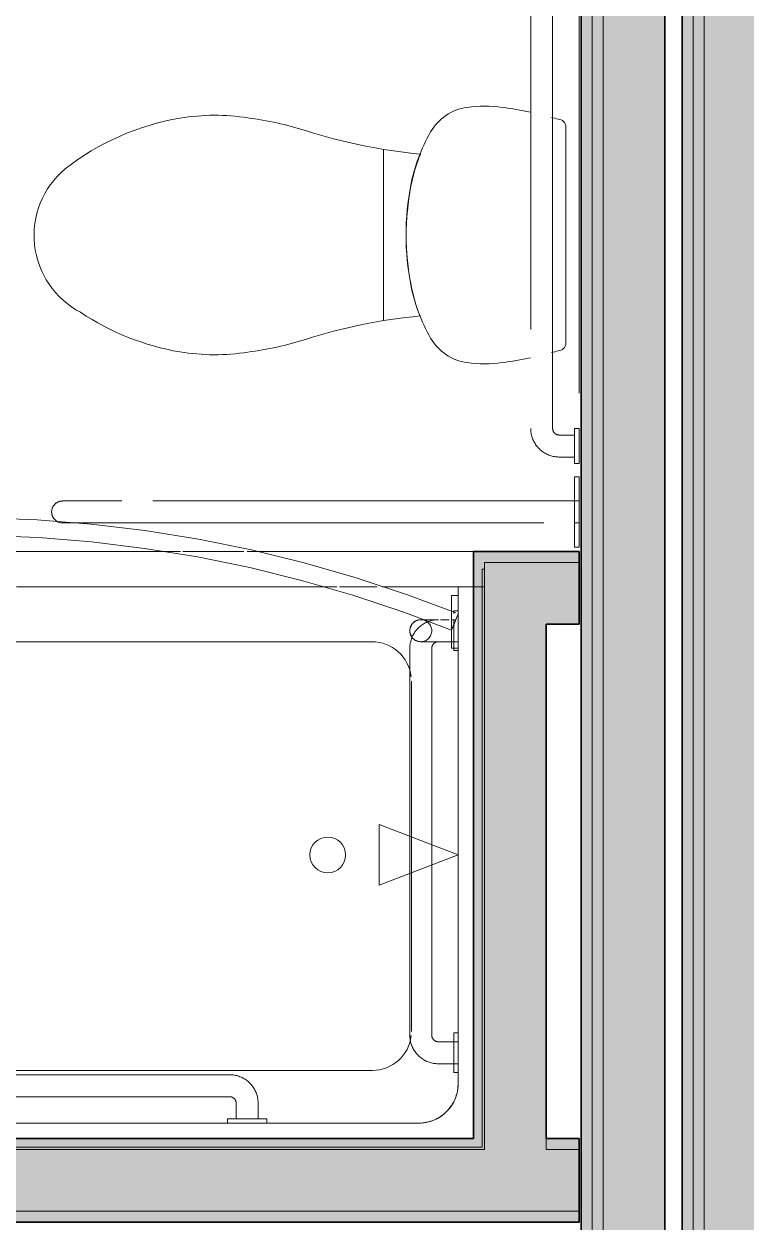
# Model space of a CAD drawing. Header units: inches. Extents: x 6 to 8416, y -388 to 6104.
# Drawn here: x 4936.1 to 4977.2, y 380.7 to 448.8 of the extents above; entities that cross this region are included whole.
import ezdxf

# ---------------------------------------------------------------- set-up
doc = ezdxf.new("R2010")
doc.units = ezdxf.units.IN
doc.header["$MEASUREMENT"] = 0
doc.linetypes.add('Dash 1_16_', pattern=[48, 24, -24])
doc.linetypes.add('Hidden 1_16_', pattern=[36, 24, -12])
for name, color, linetype, lineweight in [('A-GENM', 13, 'Continuous', 18), ('A-ROOM', 32, 'Continuous', 13), ('A-WALL', 113, 'Continuous', 25), ('A-WALL-PATT', 111, 'Continuous', 35), ('I-WALL', 2, 'Continuous', 25), ('P-SANR-FIXT', 6, 'Continuous', 18), ('Q-SPCQ', 91, 'Continuous', 18)]:
    doc.layers.add(name, color=color, linetype=linetype, lineweight=lineweight)

# ---------------------------------------------------------------- blocks, each defined once
blk = doc.blocks.new('GM BA Shower-Unit-Tub-Prefab-ICC ADA-AM - ICC Type B_ Option A Forward_ 60_W x 32_D-2224280-LEVEL 3 - PLAN Copy 1 Copy 1')
at = {"layer": 'A-GENM'}
blk.add_line((0, -32), (0.625, -32), dxfattribs=at)
blk = doc.blocks.new('PL BA Toilet-Unit-Two Piece-ICC ADA-AM - ICC Type B_ Side Approach_ Swing Up Bar-V431-LEVEL 3 - PLAN Copy 1 Copy 1')
at = {"layer": 'A-GENM', "linetype": 'Hidden 1_16_', "lineweight": 9}
for p, q in [((0, 47.172), (0, 23.578)), ((0, 23.578), (0, 22.678)), ((0, 22.536), (0, 19.066)), ((0, 18.875), (0, 18.276)), ((0, 18.276), (0, 6)), ((0, 6), (0, 0)), ((33, 0), (0, 0))]:
    blk.add_line(p, q, dxfattribs=at)
blk = doc.blocks.new('z Nested-Shower Surround-Tub-Prefab - Variable-V436-LEVEL 3 - PLAN Copy 1 Copy 1')
at = {"layer": 'A-GENM'}
for p, q in [((60, 0), (0, 0)), ((0, 0), (0, -32)), ((0, -0.625), (0, 0)), ((0, 0), (60, 0)), ((0, -29.875), (0, -0.625)), ((56.25, -1.5), (3.75, -1.5)), ((3.75, -1.5), (56.25, -1.5)), ((56.25, -1.5), (3.75, -1.5)), ((1.5, -3.75), (1.5, -5.058)), ((1.5, -29.25), (1.5, -3.75)), ((1.5, -3.75), (1.5, -5.058)), ((53.877, -4.5), (6.371, -4.5)), ((1.5, -5.942), (1.5, -29.058)), ((1.5, -5.942), (1.5, -29.058)), ((4.159, -15.729), (4.159, -6.712)), ((4.159, -17.771), (4.159, -15.729)), ((4.159, -26.623), (4.159, -17.771)), ((1.5, -30.75), (1.5, -29.25)), ((53.839, -28.873), (6.409, -28.873)), ((0, -32), (0, -29.875)), ((1.5, -30), (1.5, -30.75)), ((1.5, -30), (1.5, -30.75)), ((1.5, -30.75), (1.5, -32)), ((1.5, -32), (1.5, -30.75)), ((1.5, -30.75), (1.5, -32)), ((0, -32), (1.5, -32)), ((0.625, -32), (0.125, -32)), ((1.5, -32), (0.625, -32)), ((1.5, -32), (5.826, -32)), ((6.125, -32), (8.252, -32)), ((8.398, -32), (9.275, -32)), ((9.275, -32), (26.625, -32))]:
    blk.add_line(p, q, dxfattribs=at)
at = {"layer": 'A-GENM', "lineweight": 9}
for p, q in [((60, 0), (0, 0)), ((0, 0), (0, -33)), ((0, -0.625), (0, 0)), ((0, 0), (60, 0)), ((0, -29.875), (0, -0.625)), ((0.125, -33), (0.125, -0.125)), ((0.125, -0.125), (59.875, -0.125)), ((0.125, -0.313), (0.125, -0.625)), ((0.125, -0.625), (0.125, -29.875)), ((59.688, -0.125), (0.312, -0.125)), ((0, -32), (0, -29.875)), ((0.125, -29.875), (0.125, -32)), ((0, -33), (0, -32)), ((0.125, -32), (0.125, -33)), ((0, -33), (0.125, -33)), ((0.125, -33), (0, -33))]:
    blk.add_line(p, q, dxfattribs=at)
at = {"layer": 'A-GENM'}
blk.add_circle((8.92, -16.75), 1.016, dxfattribs=at)
for centre, radius, start, end in [((3.75, -3.75), 2.25, 90, 180), ((3.75, -3.75), 2.25, 120, 135), ((3.75, -3.75), 2.25, 120, 135), ((3.75, -3.75), 2.25, 114.97132, 120), ((3.75, -3.75), 2.25, 114.97132, 120), ((3.75, -3.75), 2.25, 110.02868, 114.97132), ((3.75, -3.75), 2.25, 110.02868, 114.97132), ((3.75, -3.75), 2.25, 105, 110.02868), ((3.75, -3.75), 2.25, 105, 110.02868), ((3.75, -3.75), 2.25, 90, 105), ((3.75, -3.75), 2.25, 90, 105), ((3.75, -3.75), 2.25, 150, 155.02868), ((3.75, -3.75), 2.25, 150, 155.02868), ((3.75, -3.75), 2.25, 135, 150), ((3.75, -3.75), 2.25, 135, 150), ((3.75, -3.75), 2.25, 165, 180), ((3.75, -3.75), 2.25, 165, 180), ((3.75, -3.75), 2.25, 159.97132, 165), ((3.75, -3.75), 2.25, 159.97132, 165), ((3.75, -3.75), 2.25, 155.02868, 159.97132), ((3.75, -3.75), 2.25, 155.02868, 159.97132), ((6.371, -6.712), 2.212, 90, 173.90233), ((6.409, -26.623), 2.25, 186.2418, 270)]:
    blk.add_arc(centre, radius, start, end, dxfattribs=at)
blk = doc.blocks.new('z Nested-Shower Grab Bars - Variable-V437-LEVEL 3 - PLAN Copy 1 Copy 1')
at = {"layer": 'A-GENM', "linetype": 'Dash 1_16_', "lineweight": 9}
for p, q in [((10.875, 0), (10.875, -0.25)), ((10.913, 0), (10.875, 0)), ((10.913, 0), (10.875, 0)), ((10.875, 0), (10.875, -0.25)), ((10.913, 0), (10.875, 0)), ((10.913, 0), (10.875, 0)), ((10.875, -0.25), (11.687, -0.25)), ((10.875, -0.25), (11.687, -0.25)), ((10.875, -0.25), (11.687, -0.25)), ((10.875, -0.25), (13.125, -0.25)), ((11.026, 0), (10.913, 0)), ((11.026, 0), (10.913, 0)), ((11.026, 0), (10.913, 0)), ((11.026, 0), (10.913, 0)), ((11.205, 0), (11.026, 0)), ((11.205, 0), (11.026, 0)), ((11.205, 0), (11.026, 0)), ((11.205, 0), (11.026, 0)), ((11.438, 0), (11.205, 0)), ((11.438, 0), (11.205, 0)), ((11.438, 0), (11.205, 0)), ((11.438, 0), (11.205, 0)), ((11.375, -0.25), (11.375, -1.125)), ((11.688, -0.25), (11.375, -0.25)), ((11.688, -0.25), (11.375, -0.25)), ((11.375, -0.25), (11.375, -1.125)), ((12.625, -0.25), (11.375, -0.25)), ((11.688, -0.25), (11.375, -0.25)), ((11.709, 0), (11.438, 0)), ((11.709, 0), (11.438, 0)), ((11.709, 0), (11.438, 0)), ((11.709, 0), (11.438, 0)), ((11.838, -0.25), (11.688, -0.25)), ((12.313, -0.25), (11.688, -0.25)), ((11.838, -0.25), (11.688, -0.25)), ((12, 0), (11.709, 0)), ((12, 0), (11.709, 0)), ((12, 0), (11.709, 0)), ((12, 0), (11.709, 0)), ((12, -0.25), (11.838, -0.25)), ((12, -0.25), (11.838, -0.25)), ((12.291, 0), (12, 0)), ((12.291, 0), (12, 0)), ((12.291, 0), (12, 0)), ((12.291, 0), (12, 0)), ((12.162, -0.25), (12, -0.25)), ((12.162, -0.25), (12, -0.25)), ((12.313, -0.25), (12.162, -0.25)), ((12.313, -0.25), (12.162, -0.25)), ((12.563, 0), (12.291, 0)), ((12.563, 0), (12.291, 0)), ((12.563, 0), (12.291, 0)), ((12.563, 0), (12.291, 0)), ((12.313, -0.25), (13.125, -0.25)), ((12.313, -0.25), (13.125, -0.25)), ((12.625, -0.25), (12.313, -0.25)), ((12.625, -0.25), (12.313, -0.25)), ((12.313, -0.25), (13.125, -0.25)), ((12.625, -0.25), (12.313, -0.25)), ((12.795, 0), (12.563, 0)), ((12.795, 0), (12.563, 0)), ((12.795, 0), (12.563, 0)), ((12.795, 0), (12.563, 0)), ((12.625, -1.125), (12.625, -0.25)), ((12.625, -1.125), (12.625, -0.25)), ((12.974, 0), (12.795, 0)), ((12.974, 0), (12.795, 0)), ((12.974, 0), (12.795, 0)), ((12.974, 0), (12.795, 0)), ((13.087, 0), (12.974, 0)), ((13.087, 0), (12.974, 0)), ((13.087, 0), (12.974, 0)), ((13.087, 0), (12.974, 0)), ((13.125, 0), (13.087, 0)), ((13.125, 0), (13.087, 0)), ((13.125, 0), (13.087, 0)), ((13.125, 0), (13.087, 0)), ((13.125, -0.25), (13.125, 0)), ((13.125, -0.25), (13.125, 0)), ((35, -1.5), (13, -1.5)), ((35, -1.5), (13, -1.5)), ((0.25, -2.875), (0, -2.875)), ((0, -2.875), (0, -2.913)), ((0, -2.875), (0, -2.913)), ((0, -2.913), (0, -3.026)), ((0, -2.913), (0, -3.026)), ((0, -3.026), (0, -3.205)), ((0, -3.026), (0, -3.205)), ((0, -3.205), (0, -3.438)), ((0, -3.205), (0, -3.438)), ((1.125, -3.375), (0, -3.375)), ((0, -3.375), (0, -3.396)), ((0, -3.375), (0, -3.396)), ((0, -3.396), (0, -3.459)), ((0, -3.396), (0, -3.459)), ((0.25, -3.438), (0.25, -2.875)), ((0.25, -5.125), (0.25, -2.875)), ((13, -2.75), (35, -2.75)), ((13, -2.75), (35, -2.75)), ((0, -3.438), (0, -3.709)), ((0, -3.459), (0, -3.558)), ((0, -3.459), (0, -3.558)), ((0, -3.558), (0, -3.688)), ((0, -3.558), (0, -3.838)), ((0, -3.688), (0, -3.838)), ((0, -3.709), (0, -4)), ((0, -3.709), (0, -4)), ((0, -3.838), (0, -4)), ((0, -3.838), (0, -3.846)), ((0, -3.846), (0, -4.442)), ((0, -4), (0, -4.291)), ((0, -4), (0, -4.162)), ((0.25, -4), (0.25, -3.709)), ((0, -4.162), (0, -4.313)), ((0, -4.291), (0, -4.563)), ((0, -4.313), (0, -4.442)), ((0, -4.442), (0, -4.541)), ((0, -4.442), (0, -4.541)), ((0, -4.541), (0, -4.604)), ((0, -4.541), (0, -4.604)), ((0, -4.563), (0, -4.795)), ((0, -4.563), (0, -4.795)), ((0, -4.604), (0, -4.625)), ((0, -4.604), (0, -4.625)), ((0, -4.625), (1.125, -4.625)), ((0.25, -5.125), (0.25, -4.563)), ((0, -4.795), (0, -4.974)), ((0, -4.795), (0, -4.974)), ((0, -4.974), (0, -5.087)), ((0, -4.974), (0, -5.087)), ((0, -5.087), (0, -5.125)), ((0, -5.087), (0, -5.125)), ((0, -5.125), (0.25, -5.125)), ((1.5, -5), (1.5, -14.674)), ((2.75, -14.194), (2.75, -5)), ((2.75, -16.306), (2.75, -14.194)), ((1.5, -14.674), (1.5, -15.826)), ((1.5, -15.826), (1.5, -27)), ((2.75, -27), (2.75, -16.306)), ((0.25, -26.875), (0, -26.875)), ((0, -26.875), (0, -26.913)), ((0, -26.875), (0, -26.913)), ((0.25, -26.875), (0, -26.875)), ((0, -26.875), (0, -26.913)), ((0, -26.875), (0, -26.913)), ((0, -26.913), (0, -27.026)), ((0, -26.913), (0, -27.026)), ((0, -26.913), (0, -27.026)), ((0, -26.913), (0, -27.026)), ((0, -27.026), (0, -27.205)), ((0, -27.026), (0, -27.205)), ((0, -27.026), (0, -27.205)), ((0, -27.026), (0, -27.205)), ((0, -27.205), (0, -27.438)), ((0, -27.205), (0, -27.438)), ((0, -27.205), (0, -27.438)), ((0, -27.205), (0, -27.438)), ((0.25, -27.438), (0.25, -26.875)), ((0.25, -27.687), (0.25, -26.875)), ((0.25, -27.687), (0.25, -26.875)), ((0.25, -27.709), (0.25, -26.875)), ((1.125, -27.375), (0, -27.375)), ((0, -27.375), (0, -27.396)), ((0, -27.375), (0, -27.396)), ((0, -27.396), (0, -27.459)), ((0, -27.396), (0, -27.459)), ((0, -27.438), (0, -27.709)), ((0, -27.438), (0, -27.709)), ((0, -27.438), (0, -27.709)), ((0, -27.459), (0, -27.558)), ((0, -27.459), (0, -27.558)), ((0, -27.558), (0, -27.688)), ((0, -27.558), (0, -27.688)), ((0, -27.688), (0, -27.838)), ((0, -27.688), (0, -27.838)), ((0, -27.749), (0, -28)), ((0, -27.749), (0, -28)), ((0, -27.749), (0, -28)), ((0, -27.838), (0, -28)), ((0, -27.838), (0, -28.541)), ((1.125, -27.375), (0.25, -27.375)), ((0.25, -27.375), (0.25, -27.688)), ((0.25, -27.375), (0.25, -27.688)), ((0.25, -27.688), (0.25, -27.838)), ((0.25, -27.688), (0.25, -27.838)), ((0.25, -27.991), (0.25, -27.749)), ((0.25, -27.838), (0.25, -28)), ((0.25, -27.838), (0.25, -28)), ((1.966, -27.375), (1.987, -27.375)), ((1.987, -27.375), (2.007, -27.375)), ((2.007, -27.375), (2.025, -27.375)), ((2.025, -27.375), (2.042, -27.375)), ((2.042, -27.375), (2.057, -27.375)), ((2.057, -27.375), (2.071, -27.375)), ((2.071, -27.375), (2.083, -27.375)), ((2.083, -27.375), (2.094, -27.375)), ((2.094, -27.375), (2.103, -27.375)), ((2.103, -27.375), (2.11, -27.375)), ((2.11, -27.375), (2.116, -27.375)), ((2.116, -27.375), (2.121, -27.375)), ((2.121, -27.375), (2.124, -27.375)), ((2.124, -27.375), (2.125, -27.375)), ((2.125, -27.375), (2.15, -27.375)), ((2.15, -27.375), (2.175, -27.377)), ((2.175, -27.377), (2.2, -27.379)), ((2.2, -27.379), (2.225, -27.383)), ((2.225, -27.383), (2.249, -27.387)), ((2.249, -27.387), (2.274, -27.393)), ((2.274, -27.393), (2.298, -27.399)), ((2.298, -27.399), (2.322, -27.407)), ((2.322, -27.407), (2.345, -27.415)), ((2.345, -27.415), (2.368, -27.424)), ((2.368, -27.424), (2.391, -27.435)), ((2.391, -27.435), (2.414, -27.446)), ((2.414, -27.446), (2.436, -27.458)), ((2.436, -27.458), (2.457, -27.47)), ((2.456, -27.932), (2.492, -27.878)), ((2.457, -27.47), (2.478, -27.484)), ((2.478, -27.484), (2.498, -27.499)), ((2.492, -27.878), (2.526, -27.823)), ((2.498, -27.499), (2.518, -27.514)), ((2.518, -27.514), (2.537, -27.53)), ((2.526, -27.823), (2.558, -27.766)), ((2.537, -27.53), (2.556, -27.547)), ((2.556, -27.547), (2.573, -27.565)), ((2.558, -27.766), (2.588, -27.708)), ((2.573, -27.565), (2.59, -27.583)), ((2.588, -27.708), (2.615, -27.649)), ((2.59, -27.583), (2.607, -27.602)), ((2.607, -27.602), (2.622, -27.621)), ((2.615, -27.649), (2.64, -27.589)), ((2.622, -27.621), (2.637, -27.642)), ((2.637, -27.642), (2.651, -27.662)), ((2.651, -27.662), (2.664, -27.684)), ((2.664, -27.684), (2.676, -27.705)), ((2.676, -27.705), (2.688, -27.728)), ((2.688, -27.728), (2.698, -27.75)), ((2.698, -27.75), (2.708, -27.774)), ((2.708, -27.774), (2.716, -27.797)), ((2.716, -27.797), (2.724, -27.821)), ((2.724, -27.821), (2.73, -27.845)), ((2.73, -27.845), (2.736, -27.869)), ((2.736, -27.869), (2.741, -27.894)), ((2.741, -27.894), (2.745, -27.918)), ((2.745, -27.918), (2.747, -27.943)), ((0, -28), (0, -28.162)), ((0, -28.113), (0, -28.503)), ((0, -28.113), (0, -28.503)), ((0, -28.113), (0, -28.503)), ((0, -28.162), (0, -28.313)), ((0, -28.313), (0, -28.442)), ((0, -28.442), (0, -28.541)), ((0, -28.541), (0, -28.604)), ((0, -28.541), (0, -28.604)), ((0, -28.563), (0, -28.795)), ((0, -28.563), (0, -28.795)), ((0, -28.563), (0, -28.795)), ((0, -28.563), (0, -28.795)), ((0, -28.604), (0, -28.625)), ((0, -28.604), (0, -28.625)), ((0.25, -28), (0.25, -28.162)), ((0.25, -28), (0.25, -28.313)), ((0.25, -28.291), (0.25, -28.113)), ((0.25, -28.162), (0.25, -28.313)), ((0.25, -28.313), (0.25, -28.442)), ((0.25, -28.313), (0.25, -28.442)), ((0.25, -28.442), (0.25, -28.625)), ((0.25, -28.442), (0.25, -28.625)), ((1.32, -28.613), (1.384, -28.604)), ((1.511, -28.578), (1.574, -28.562)), ((1.574, -28.562), (1.636, -28.543)), ((1.636, -28.543), (1.697, -28.521)), ((1.697, -28.521), (1.758, -28.497)), ((1.758, -28.497), (1.817, -28.47)), ((1.817, -28.47), (1.875, -28.441)), ((1.875, -28.441), (1.932, -28.41)), ((1.932, -28.41), (1.988, -28.377)), ((1.988, -28.377), (2.043, -28.341)), ((2.043, -28.341), (2.095, -28.303)), ((2.095, -28.303), (2.147, -28.264)), ((2.147, -28.264), (2.197, -28.222)), ((2.197, -28.222), (2.244, -28.178)), ((2.262, -28.61), (2.238, -28.615)), ((2.244, -28.178), (2.291, -28.132)), ((2.287, -28.604), (2.262, -28.61)), ((2.311, -28.597), (2.287, -28.604)), ((2.334, -28.589), (2.311, -28.597)), ((2.358, -28.58), (2.334, -28.589)), ((2.381, -28.57), (2.358, -28.58)), ((2.403, -28.56), (2.381, -28.57)), ((2.426, -28.548), (2.403, -28.56)), ((2.418, -27.984), (2.456, -27.932)), ((2.447, -28.536), (2.426, -28.548)), ((2.468, -28.522), (2.447, -28.536)), ((2.489, -28.508), (2.468, -28.522)), ((2.509, -28.493), (2.489, -28.508)), ((2.528, -28.477), (2.509, -28.493)), ((2.547, -28.461), (2.528, -28.477)), ((2.565, -28.444), (2.547, -28.461)), ((2.583, -28.426), (2.565, -28.444)), ((2.599, -28.407), (2.583, -28.426)), ((2.615, -28.388), (2.599, -28.407)), ((2.63, -28.368), (2.615, -28.388)), ((2.645, -28.347), (2.63, -28.368)), ((2.658, -28.326), (2.645, -28.347)), ((2.671, -28.305), (2.658, -28.326)), ((2.682, -28.283), (2.671, -28.305)), ((2.693, -28.26), (2.682, -28.283)), ((2.703, -28.237), (2.693, -28.26)), ((2.712, -28.214), (2.703, -28.237)), ((2.72, -28.19), (2.712, -28.214)), ((2.727, -28.166), (2.72, -28.19)), ((2.734, -28.142), (2.727, -28.166)), ((2.739, -28.118), (2.734, -28.142)), ((2.743, -28.093), (2.739, -28.118)), ((2.746, -28.068), (2.743, -28.093)), ((2.749, -28.043), (2.746, -28.068)), ((2.747, -27.943), (2.749, -27.968)), ((2.749, -27.968), (2.75, -27.993)), ((2.75, -28.018), (2.749, -28.043)), ((2.75, -27.993), (2.75, -28.018)), ((0, -28.974), (0, -29.125)), ((0, -28.974), (0, -29.125)), ((0, -28.974), (0, -29.125)), ((0, -28.974), (0, -29.125)), ((0, -29.125), (0.245, -29.125)), ((0, -29.125), (0.245, -29.125)), ((0.154, -28.625), (0.375, -28.625)), ((0.25, -29.087), (0.25, -28.974)), ((0.25, -29.087), (0.25, -28.974)), ((0.25, -29.087), (0.25, -28.974)), ((0.25, -29.087), (0.25, -28.974)), ((0.25, -29.125), (0.25, -29.087)), ((0.25, -29.125), (0.25, -29.087)), ((0.25, -29.125), (0.25, -29.087)), ((0.25, -29.125), (0.25, -29.087)), ((0.515, -28.625), (1.004, -28.625)), ((0.515, -28.625), (1.004, -28.625)), ((1.125, -28.625), (1.19, -28.624)), ((1.136, -28.625), (1.125, -28.625)), ((1.176, -28.625), (1.136, -28.625)), ((1.216, -28.625), (1.176, -28.625)), ((1.19, -28.624), (1.255, -28.62)), ((1.255, -28.625), (1.216, -28.625)), ((1.255, -28.62), (1.32, -28.613)), ((1.295, -28.625), (1.255, -28.625)), ((1.334, -28.625), (1.295, -28.625)), ((1.373, -28.625), (1.334, -28.625)), ((1.412, -28.625), (1.373, -28.625)), ((1.45, -28.625), (1.412, -28.625)), ((1.487, -28.625), (1.45, -28.625)), ((1.524, -28.625), (1.487, -28.625)), ((1.561, -28.625), (1.524, -28.625)), ((1.665, -28.625), (1.631, -28.625)), ((1.699, -28.625), (1.665, -28.625)), ((1.731, -28.625), (1.699, -28.625)), ((1.762, -28.625), (1.731, -28.625)), ((1.792, -28.625), (1.762, -28.625)), ((1.822, -28.625), (1.792, -28.625)), ((1.85, -28.625), (1.822, -28.625)), ((1.877, -28.625), (1.85, -28.625)), ((1.903, -28.625), (1.877, -28.625)), ((1.927, -28.625), (1.903, -28.625)), ((1.95, -28.625), (1.927, -28.625)), ((2.074, -28.625), (2.061, -28.625)), ((2.086, -28.625), (2.074, -28.625)), ((2.096, -28.625), (2.086, -28.625)), ((2.125, -28.625), (2.124, -28.625)), ((2.188, -28.622), (2.163, -28.624)), ((2.213, -28.619), (2.188, -28.622)), ((2.238, -28.615), (2.213, -28.619))]:
    blk.add_line(p, q, dxfattribs=at)
at = {"layer": 'A-GENM', "linetype": 'Dash 1_16_', "lineweight": 9, "flags": 128}
for points in [[(11.375, -1.125), (11.376, -1.19), (11.38, -1.255), (11.387, -1.32), (11.396, -1.384), (11.407, -1.448), (11.422, -1.511), (11.438, -1.574), (11.457, -1.636), (11.479, -1.697), (11.503, -1.758), (11.53, -1.817), (11.559, -1.875), (11.59, -1.932), (11.623, -1.988), (11.659, -2.043), (11.697, -2.095), (11.736, -2.147), (11.778, -2.197), (11.822, -2.244), (11.868, -2.291), (11.915, -2.335), (11.965, -2.377), (12.016, -2.418), (12.068, -2.456), (12.122, -2.492), (12.177, -2.526), (12.234, -2.558), (12.292, -2.588), (12.351, -2.615), (12.411, -2.64), (12.472, -2.662), (12.534, -2.682), (12.597, -2.699), (12.66, -2.714), (12.724, -2.726), (12.788, -2.736), (12.853, -2.743), (12.917, -2.748), (12.982, -2.75), (13, -2.75)], [(11.375, -1.125), (11.376, -1.19), (11.38, -1.255), (11.387, -1.32), (11.396, -1.384), (11.407, -1.448), (11.422, -1.511), (11.438, -1.574), (11.457, -1.636), (11.479, -1.697), (11.503, -1.758), (11.53, -1.817), (11.559, -1.875), (11.59, -1.932), (11.623, -1.988), (11.659, -2.043), (11.697, -2.095), (11.736, -2.147), (11.778, -2.197), (11.822, -2.244), (11.868, -2.291), (11.915, -2.335), (11.965, -2.377), (12.016, -2.418), (12.068, -2.456), (12.122, -2.492), (12.177, -2.526), (12.234, -2.558), (12.292, -2.588), (12.351, -2.615), (12.411, -2.64), (12.472, -2.662), (12.534, -2.682), (12.597, -2.699), (12.66, -2.714), (12.724, -2.726), (12.788, -2.736), (12.853, -2.743), (12.917, -2.748), (12.982, -2.75), (13, -2.75)], [(13, -1.5), (12.985, -1.5), (12.97, -1.499), (12.955, -1.497), (12.94, -1.495), (12.925, -1.493), (12.911, -1.489), (12.896, -1.485), (12.882, -1.481), (12.868, -1.476), (12.854, -1.47), (12.84, -1.464), (12.827, -1.458), (12.814, -1.45), (12.801, -1.443), (12.788, -1.435), (12.776, -1.426), (12.764, -1.417), (12.753, -1.407), (12.742, -1.397), (12.731, -1.386), (12.721, -1.375), (12.711, -1.364), (12.702, -1.352), (12.693, -1.34), (12.684, -1.328), (12.677, -1.315), (12.669, -1.302), (12.662, -1.288), (12.656, -1.275), (12.65, -1.261), (12.645, -1.247), (12.641, -1.233), (12.637, -1.218), (12.633, -1.203), (12.63, -1.189), (12.628, -1.174), (12.627, -1.159), (12.625, -1.144), (12.625, -1.129), (12.625, -1.125)], [(13, -1.5), (12.985, -1.5), (12.97, -1.499), (12.955, -1.497), (12.94, -1.495), (12.925, -1.493), (12.911, -1.489), (12.896, -1.485), (12.882, -1.481), (12.868, -1.476), (12.854, -1.47), (12.84, -1.464), (12.827, -1.458), (12.814, -1.45), (12.801, -1.443), (12.788, -1.435), (12.776, -1.426), (12.764, -1.417), (12.753, -1.407), (12.742, -1.397), (12.731, -1.386), (12.721, -1.375), (12.711, -1.364), (12.702, -1.352), (12.693, -1.34), (12.684, -1.328), (12.677, -1.315), (12.669, -1.302), (12.662, -1.288), (12.656, -1.275), (12.65, -1.261), (12.645, -1.247), (12.641, -1.233), (12.637, -1.218), (12.633, -1.203), (12.63, -1.189), (12.628, -1.174), (12.627, -1.159), (12.625, -1.144), (12.625, -1.129), (12.625, -1.125)], [(2.75, -5), (2.749, -4.935), (2.745, -4.87), (2.738, -4.805), (2.729, -4.741), (2.718, -4.677), (2.703, -4.614), (2.687, -4.551), (2.668, -4.489), (2.646, -4.428), (2.622, -4.367), (2.595, -4.308), (2.566, -4.25), (2.535, -4.193), (2.502, -4.137), (2.466, -4.082), (2.428, -4.03), (2.389, -3.978), (2.347, -3.928), (2.303, -3.881), (2.257, -3.834), (2.21, -3.79), (2.16, -3.748), (2.109, -3.707), (2.057, -3.669), (2.003, -3.633), (1.948, -3.599), (1.891, -3.567), (1.833, -3.537), (1.774, -3.51), (1.714, -3.485), (1.653, -3.463), (1.591, -3.443), (1.528, -3.426), (1.465, -3.411), (1.401, -3.399), (1.337, -3.389), (1.272, -3.382), (1.208, -3.377), (1.143, -3.375), (1.125, -3.375)], [(1.125, -4.625), (1.14, -4.625), (1.155, -4.626), (1.17, -4.628), (1.185, -4.63), (1.2, -4.632), (1.214, -4.636), (1.229, -4.64), (1.243, -4.644), (1.257, -4.649), (1.271, -4.655), (1.285, -4.661), (1.298, -4.667), (1.311, -4.675), (1.324, -4.682), (1.337, -4.69), (1.349, -4.699), (1.361, -4.708), (1.372, -4.718), (1.383, -4.728), (1.394, -4.739), (1.404, -4.75), (1.414, -4.761), (1.423, -4.773), (1.432, -4.785), (1.441, -4.797), (1.448, -4.81), (1.456, -4.823), (1.463, -4.837), (1.469, -4.85), (1.475, -4.864), (1.48, -4.878), (1.484, -4.892), (1.488, -4.907), (1.492, -4.922), (1.495, -4.936), (1.497, -4.951), (1.498, -4.966), (1.5, -4.981), (1.5, -4.996), (1.5, -5)], [(1.5, -27), (1.5, -27.015), (1.499, -27.03), (1.497, -27.045), (1.495, -27.06), (1.493, -27.075), (1.489, -27.089), (1.485, -27.104), (1.481, -27.118), (1.476, -27.132), (1.47, -27.146), (1.464, -27.16), (1.458, -27.173), (1.45, -27.186), (1.443, -27.199), (1.435, -27.212), (1.426, -27.224), (1.417, -27.236), (1.407, -27.247), (1.397, -27.258), (1.386, -27.269), (1.375, -27.279), (1.364, -27.289), (1.352, -27.298), (1.34, -27.307), (1.328, -27.316), (1.315, -27.323), (1.302, -27.331), (1.288, -27.338), (1.275, -27.344), (1.261, -27.35), (1.247, -27.355), (1.233, -27.359), (1.218, -27.363), (1.203, -27.367), (1.189, -27.37), (1.174, -27.372), (1.159, -27.373), (1.144, -27.375), (1.129, -27.375), (1.125, -27.375)], [(2.64, -27.589), (2.662, -27.528), (2.682, -27.466), (2.699, -27.403), (2.714, -27.34), (2.726, -27.276), (2.736, -27.212), (2.743, -27.147), (2.748, -27.083), (2.75, -27.018), (2.75, -27)], [(1.125, -27.375), (1.165, -27.375), (1.205, -27.375), (1.245, -27.375), (1.284, -27.375), (1.324, -27.375), (1.363, -27.375), (1.401, -27.375), (1.44, -27.375), (1.477, -27.375), (1.514, -27.375), (1.551, -27.375), (1.587, -27.375), (1.622, -27.375), (1.656, -27.375), (1.69, -27.375), (1.722, -27.375), (1.754, -27.375), (1.784, -27.375), (1.814, -27.375), (1.842, -27.375), (1.87, -27.375), (1.896, -27.375), (1.921, -27.375), (1.944, -27.375), (1.966, -27.375)], [(1.384, -28.604), (1.448, -28.593), (1.511, -28.578)], [(2.291, -28.132), (2.335, -28.085), (2.377, -28.035), (2.418, -27.984)], [(1.631, -28.625), (1.596, -28.625), (1.561, -28.625)], [(2.061, -28.625), (2.046, -28.625), (2.03, -28.625), (2.012, -28.625), (1.993, -28.625), (1.972, -28.625), (1.95, -28.625)], [(2.124, -28.625), (2.122, -28.625), (2.118, -28.625), (2.112, -28.625), (2.105, -28.625), (2.096, -28.625)], [(2.163, -28.624), (2.138, -28.625), (2.125, -28.625)]]:
    blk.add_lwpolyline(points, dxfattribs=at)
at = {"layer": 'A-GENM', "linetype": 'Dash 1_16_', "lineweight": 9}
for start, end in [(90, 270), (270, 90)]:
    blk.add_arc((2.125, -28), 0.625, start, end, dxfattribs=at)
blk = doc.blocks.new('z Nested-Shower Fixtures - Variable-2223649-LEVEL 3 - PLAN Copy 1 Copy 1')
at = {"layer": 'P-SANR-FIXT'}
for p, q in [((4.5, 1.727), (0, 0)), ((4.5, -1.727), (4.5, 1.727)), ((0, 0), (4.5, -1.727))]:
    blk.add_line(p, q, dxfattribs=at)
blk = doc.blocks.new('SE BA Shower Curtain Rod-AM - 1_ Dia__ 76_ AFF-V387-LEVEL 3 - PLAN Copy 1 Copy 1')
at = {"layer": 'Q-SPCQ'}
for p, q in [((0.375, 1.5), (0, 1.5)), ((0, 1.5), (0, -1.5)), ((0, 1.5), (0, 0.75)), ((0.375, 0.75), (0.375, 1.5)), ((0.375, -1.5), (0.375, 1.5)), ((0, 0.75), (0, 0.388)), ((0.375, 0.391), (0.375, 0.75)), ((0, 0.388), (0, 0)), ((0, 0), (0, -0.388)), ((0.235, 0.12), (0.14, -0.12)), ((0.235, 0.12), (0.187, 0)), ((0.28, 0.232), (0.235, 0.12)), ((0.28, 0.232), (0.235, 0.12)), ((0.373, 0.464), (0.28, 0.232)), ((0.318, 0.328), (0.28, 0.232)), ((0.348, 0.402), (0.318, 0.328)), ((0.373, 0.464), (0.348, 0.402)), ((0, -0.388), (0, -0.75)), ((0.095, -0.232), (0.002, -0.464)), ((0.027, -0.402), (0.002, -0.464)), ((0.057, -0.328), (0.027, -0.402)), ((0.095, -0.232), (0.057, -0.328)), ((0.14, -0.12), (0.095, -0.232)), ((0.14, -0.12), (0.095, -0.232)), ((0.128, -0.512), (0.375, -0.604)), ((0.187, 0), (0.14, -0.12)), ((0.375, -0.75), (0.375, -0.521)), ((0, -0.75), (0, -1.5)), ((0.375, -1.5), (0.375, -0.75)), ((0, -1.5), (0.375, -1.5))]:
    blk.add_line(p, q, dxfattribs=at)
at = {"layer": 'Q-SPCQ', "flags": 128}
for points in [[(56.625, 0.464), (53.782, -0.604), (50.896, -1.558), (47.974, -2.395), (45.022, -3.115), (42.042, -3.716), (39.041, -4.198), (36.024, -4.56), (32.994, -4.8), (29.957, -4.919), (26.917, -4.916), (23.881, -4.792), (20.851, -4.547), (17.834, -4.181), (14.834, -3.694), (11.856, -3.088), (8.904, -2.363), (5.984, -1.52), (3.099, -0.562), (0.375, 0.464)], [(0.375, -0.604), (2.885, -1.547), (5.809, -2.513), (8.769, -3.362), (11.761, -4.091), (14.779, -4.7), (17.82, -5.189), (20.877, -5.555), (23.947, -5.798), (27.024, -5.919), (30.103, -5.916), (33.18, -5.791), (36.25, -5.542), (39.306, -5.171), (42.346, -4.678), (45.364, -4.063), (48.354, -3.329), (51.313, -2.475), (54.235, -1.504), (56.625, -0.605)]]:
    blk.add_lwpolyline(points, dxfattribs=at)
blk = doc.blocks.new('z Nested-Toilet-2 Piece - z Nested-Toilet-2 Piece-2223281-LEVEL 3 - PLAN Copy 1 Copy 1')
at = {"layer": 'P-SANR-FIXT'}
for p, q in [((6.142, -0.75), (-6.142, -0.75)), ((-4.871, -11.127), (4.871, -11.127))]:
    blk.add_line(p, q, dxfattribs=at)
for centre, radius, start, end in [((15.604, -7.568), 23.085, 163.96347, 164.9127), ((-6.142, -1.191), 0.441, 90, 180), ((6.142, -1.191), 0.441, 360, 90), ((-15.604, -7.568), 23.085, 15.0873, 16.03653), ((15.604, -7.568), 23.085, 168, 172.03653), ((-15.604, -7.568), 23.085, 7.96347, 12), ((-0.11, -5.37), 7.218, 172.03653, 187.96347), ((0.11, -5.37), 7.218, 352.03653, 7.96347), ((-4.438, -5.975), 2.848, 187.96347, 240.03653), ((4.438, -5.975), 2.848, 299.96347, 352.03653), ((-1.009, -0.027), 9.713, 240.03653, 259.16223), ((1.009, -0.027), 9.713, 280.83777, 299.96347), ((-35.243, -6.16), 30.776, 342.20163, 354.66929), ((-0.935, -0.044), 9.694, 247.78695, 259.00274), ((1.014, -0.023), 9.709, 280.88948, 291.6938), ((35.243, -6.16), 30.776, 185.37772, 197.79837), ((0, 4.969), 14.81, 258.96223, 281.03777), ((0.023, 4.972), 14.801, 259.06665, 281.00376), ((10.95, -20.977), 17.735, 162.23796, 173.05026), ((-10.95, -20.977), 17.735, 6.94974, 17.76204), ((5.191, -20.738), 11.999, 170.85857, 189.41128), ((-5.191, -20.738), 11.999, 350.58872, 9.14143), ((7.716, -20.256), 14.569, 189.65703, 218.04413), ((-7.716, -20.256), 14.569, 326.24483, 350.34297), ((0.025, -26.068), 4.932, 219.93666, 332.42756)]:
    blk.add_arc(centre, radius, start, end, dxfattribs=at)
blk = doc.blocks.new('z Nested-Toilet Grab Bars - z Nested-Toilet Grab Bars-V439-LEVEL 3 - PLAN Copy 1 Copy 1')
at = {"layer": 'A-GENM', "linetype": 'Dash 1_16_', "lineweight": 9}
for p, q in [((-43, 0), (-43, -0.25)), ((-42.901, 0), (-43, 0)), ((-42.901, 0), (-43, 0)), ((-41.099, 0), (-42.901, 0)), ((-42.623, 0), (-42.901, 0)), ((-42.223, 0), (-42.623, 0)), ((-41.777, 0), (-42.223, 0)), ((-41.377, 0), (-41.777, 0)), ((-41.099, 0), (-41.377, 0)), ((-41, 0), (-41.099, 0)), ((-41, 0), (-41.099, 0)), ((-41, -0.25), (-41, 0)), ((-7, 0), (-7, -0.25)), ((-5, 0), (-7, 0)), ((-5, 0), (-7, 0)), ((-5, -0.25), (-5, 0)), ((-2.854, 0), (-4.25, 0)), ((-4.25, 0), (-0.25, 0)), ((-4.25, 0), (-4.25, -0.25)), ((-4.25, 0), (-4.25, -0.25)), ((-2.875, 0), (-2.875, -0.25)), ((-2.875, 0), (-2.875, -0.25)), ((-2.854, 0), (-2.875, 0)), ((-2.25, 0), (-2.875, 0)), ((-2.25, 0), (-2.875, 0)), ((-2.854, 0), (-2.875, 0)), ((-2.791, 0), (-2.854, 0)), ((-2.791, 0), (-2.854, 0)), ((-2.692, 0), (-2.791, 0)), ((-2.692, 0), (-2.791, 0)), ((-2.562, 0), (-2.692, 0)), ((-2.562, 0), (-2.692, 0)), ((-2.412, 0), (-2.562, 0)), ((-2.412, 0), (-2.562, 0)), ((-2.25, 0), (-2.412, 0)), ((-2.25, 0), (-2.412, 0)), ((-2.088, 0), (-2.25, 0)), ((-1.625, 0), (-2.25, 0)), ((-1.625, 0), (-2.25, 0)), ((-2.088, 0), (-2.25, 0)), ((-1.937, 0), (-2.088, 0)), ((-1.937, 0), (-2.088, 0)), ((-1.808, 0), (-1.937, 0)), ((-1.808, 0), (-1.937, 0)), ((-1.709, 0), (-1.808, 0)), ((-1.709, 0), (-1.808, 0)), ((-1.646, 0), (-1.709, 0)), ((-1.646, 0), (-1.709, 0)), ((-0.25, 0), (-1.646, 0)), ((-1.625, 0), (-1.646, 0)), ((-1.625, 0), (-1.646, 0)), ((-1.625, -0.25), (-1.625, 0)), ((-1.625, -0.25), (-1.625, 0)), ((-0.25, 0), (-0.25, -0.25)), ((-0.25, -0.25), (-0.25, 0)), ((-43, -0.25), (-42.901, -0.25)), ((-43, -0.25), (-42.901, -0.25)), ((-42.901, -0.25), (-42.623, -0.25)), ((-42.901, -0.25), (-41.099, -0.25)), ((-42.625, -0.25), (-42.625, -0.75)), ((-42.563, -0.25), (-42.625, -0.25)), ((-42.563, -0.25), (-42.625, -0.25)), ((-42.623, -0.25), (-42.223, -0.25)), ((-41.437, -0.25), (-42.563, -0.25)), ((-42.39, -0.25), (-42.563, -0.25)), ((-42.139, -0.25), (-42.39, -0.25)), ((-42.223, -0.25), (-41.777, -0.25)), ((-41.861, -0.25), (-42.139, -0.25)), ((-41.61, -0.25), (-41.861, -0.25)), ((-41.777, -0.25), (-41.377, -0.25)), ((-41.437, -0.25), (-41.61, -0.25)), ((-41.375, -0.25), (-41.437, -0.25)), ((-41.375, -0.25), (-41.437, -0.25)), ((-41.377, -0.25), (-41.099, -0.25)), ((-41.375, -0.75), (-41.375, -0.25)), ((-41.099, -0.25), (-41, -0.25)), ((-41.099, -0.25), (-41, -0.25)), ((-7, -0.25), (-5, -0.25)), ((-7, -0.25), (-5, -0.25)), ((-6.625, -0.25), (-6.625, -1.125)), ((-5.375, -0.25), (-6.625, -0.25)), ((-5.375, -0.25), (-6.625, -0.25)), ((-5.375, -1.125), (-5.375, -0.25)), ((-0.25, -0.25), (-4.25, -0.25)), ((-4.25, -0.25), (-2.854, -0.25)), ((-2.875, -0.25), (-2.875, -26)), ((-2.875, -0.25), (-2.875, -26)), ((-1.647, -0.25), (-0.25, -0.25)), ((-1.625, -26), (-1.625, -0.25)), ((-1.625, -26), (-1.625, -0.25)), ((-42.625, -0.75), (-42.625, -1.125)), ((-42.625, -1.125), (-42.624, -1.19)), ((-42.624, -1.19), (-42.62, -1.255)), ((-42.62, -1.255), (-42.613, -1.32)), ((-42.613, -1.32), (-42.604, -1.384)), ((-41.375, -1.125), (-41.375, -0.75)), ((-41.375, -1.129), (-41.375, -1.125)), ((-41.375, -1.144), (-41.375, -1.129)), ((-41.373, -1.159), (-41.375, -1.144)), ((-41.372, -1.174), (-41.373, -1.159)), ((-41.37, -1.189), (-41.372, -1.174)), ((-41.367, -1.203), (-41.37, -1.189)), ((-41.363, -1.218), (-41.367, -1.203)), ((-41.359, -1.233), (-41.363, -1.218)), ((-41.355, -1.247), (-41.359, -1.233)), ((-41.35, -1.261), (-41.355, -1.247)), ((-41.344, -1.275), (-41.35, -1.261)), ((-41.338, -1.288), (-41.344, -1.275)), ((-41.331, -1.302), (-41.338, -1.288)), ((-41.323, -1.315), (-41.331, -1.302)), ((-41.316, -1.328), (-41.323, -1.315)), ((-41.307, -1.34), (-41.316, -1.328)), ((-41.298, -1.352), (-41.307, -1.34)), ((-41.289, -1.364), (-41.298, -1.352)), ((-42.604, -1.384), (-42.593, -1.448)), ((-42.593, -1.448), (-42.578, -1.511)), ((-42.578, -1.511), (-42.562, -1.574)), ((-42.562, -1.574), (-42.543, -1.636)), ((-42.543, -1.636), (-42.521, -1.697)), ((-42.521, -1.697), (-42.497, -1.758)), ((-42.497, -1.758), (-42.47, -1.817)), ((-42.47, -1.817), (-42.441, -1.875)), ((-42.441, -1.875), (-42.41, -1.932)), ((-42.41, -1.932), (-42.377, -1.988)), ((-42.377, -1.988), (-42.341, -2.043)), ((-42.341, -2.043), (-42.303, -2.095)), ((-41.279, -1.375), (-41.289, -1.364)), ((-41.269, -1.386), (-41.279, -1.375)), ((-41.258, -1.397), (-41.269, -1.386)), ((-41.247, -1.407), (-41.258, -1.397)), ((-41.236, -1.417), (-41.247, -1.407)), ((-41.224, -1.426), (-41.236, -1.417)), ((-41.212, -1.435), (-41.224, -1.426)), ((-41.199, -1.443), (-41.212, -1.435)), ((-41.186, -1.45), (-41.199, -1.443)), ((-41.173, -1.458), (-41.186, -1.45)), ((-41.16, -1.464), (-41.173, -1.458)), ((-41.146, -1.47), (-41.16, -1.464)), ((-41.132, -1.476), (-41.146, -1.47)), ((-41.118, -1.481), (-41.132, -1.476)), ((-41.104, -1.485), (-41.118, -1.481)), ((-41.089, -1.489), (-41.104, -1.485)), ((-41.075, -1.493), (-41.089, -1.489)), ((-41.06, -1.495), (-41.075, -1.493)), ((-41.045, -1.497), (-41.06, -1.495)), ((-41.03, -1.499), (-41.045, -1.497)), ((-41.015, -1.5), (-41.03, -1.499)), ((-41, -1.5), (-41.015, -1.5)), ((-36.625, -1.5), (-41, -1.5)), ((-7, -1.5), (-36.625, -1.5)), ((-42.303, -2.095), (-42.264, -2.147)), ((-42.264, -2.147), (-42.222, -2.197)), ((-42.222, -2.197), (-42.178, -2.244)), ((-42.178, -2.244), (-42.132, -2.291)), ((-42.132, -2.291), (-42.085, -2.335)), ((-42.085, -2.335), (-42.035, -2.377)), ((-42.035, -2.377), (-41.984, -2.418)), ((-41.984, -2.418), (-41.932, -2.456)), ((-41.932, -2.456), (-41.878, -2.492)), ((-41.878, -2.492), (-41.823, -2.526)), ((-41.823, -2.526), (-41.766, -2.558)), ((-41.766, -2.558), (-41.708, -2.588)), ((-41.708, -2.588), (-41.649, -2.615)), ((-41.649, -2.615), (-41.589, -2.64)), ((-41.589, -2.64), (-41.528, -2.662)), ((-41.528, -2.662), (-41.466, -2.682)), ((-41.466, -2.682), (-41.403, -2.699)), ((-41.403, -2.699), (-41.34, -2.714)), ((-41.34, -2.714), (-41.276, -2.726)), ((-41.276, -2.726), (-41.212, -2.736)), ((-41.212, -2.736), (-41.147, -2.743)), ((-41.147, -2.743), (-41.083, -2.748)), ((-41.083, -2.748), (-41.018, -2.75)), ((-41.018, -2.75), (-41, -2.75)), ((-41, -2.75), (-36.625, -2.75)), ((-36.625, -2.75), (-7, -2.75)), ((-1.625, -28.685), (-1.625, -28.765)), ((-1.625, -28.786), (-1.625, -28.707)), ((-1.625, -28.765), (-1.625, -28.84)), ((-1.625, -28.859), (-1.625, -28.786)), ((-1.625, -28.84), (-1.625, -28.911)), ((-1.625, -28.929), (-1.625, -28.859)), ((-1.625, -28.911), (-1.625, -28.977)), ((-1.625, -28.994), (-1.625, -28.929)), ((-1.625, -28.977), (-1.625, -29.038)), ((-1.625, -29.244), (-1.625, -29.204)), ((-1.625, -29.233), (-1.625, -29.269)), ((-1.625, -29.278), (-1.625, -29.244)), ((-1.625, -29.269), (-1.625, -29.3)), ((-1.625, -29.308), (-1.625, -29.278)), ((-1.72, -29.707), (-1.734, -29.728)), ((-1.708, -29.686), (-1.72, -29.707)), ((-1.696, -29.664), (-1.708, -29.686)), ((-1.685, -29.641), (-1.696, -29.664)), ((-1.674, -29.618), (-1.685, -29.641)), ((-1.665, -29.595), (-1.674, -29.618)), ((-1.657, -29.572), (-1.665, -29.595)), ((-1.649, -29.548), (-1.657, -29.572)), ((-1.643, -29.524), (-1.649, -29.548)), ((-1.637, -29.499), (-1.643, -29.524)), ((-1.633, -29.475), (-1.637, -29.499)), ((-1.629, -29.45), (-1.633, -29.475)), ((-1.627, -29.425), (-1.629, -29.45)), ((-1.625, -29.4), (-1.627, -29.425)), ((-1.625, -29.3), (-1.625, -29.326)), ((-1.625, -29.332), (-1.625, -29.308)), ((-1.625, -29.326), (-1.625, -29.346)), ((-1.625, -29.351), (-1.625, -29.332)), ((-1.625, -29.346), (-1.625, -29.361)), ((-1.625, -29.364), (-1.625, -29.351)), ((-1.625, -29.361), (-1.625, -29.371)), ((-1.625, -29.372), (-1.625, -29.364)), ((-1.625, -29.371), (-1.625, -29.375)), ((-1.625, -29.375), (-1.625, -29.372)), ((-1.625, -29.375), (-1.625, -29.4))]:
    blk.add_line(p, q, dxfattribs=at)
at = {"layer": 'A-GENM', "linetype": 'Dash 1_16_', "lineweight": 9, "flags": 128}
for points in [[(-6.625, -1.125), (-6.625, -1.14), (-6.626, -1.155), (-6.628, -1.17), (-6.63, -1.185), (-6.632, -1.2), (-6.636, -1.214), (-6.64, -1.229), (-6.644, -1.243), (-6.649, -1.257), (-6.655, -1.271), (-6.661, -1.285), (-6.667, -1.298), (-6.675, -1.311), (-6.682, -1.324), (-6.69, -1.337), (-6.699, -1.349), (-6.708, -1.361), (-6.718, -1.372), (-6.728, -1.383), (-6.739, -1.394), (-6.75, -1.404), (-6.761, -1.414), (-6.773, -1.423), (-6.785, -1.432), (-6.797, -1.441), (-6.81, -1.448), (-6.823, -1.456), (-6.837, -1.463), (-6.85, -1.469), (-6.864, -1.475), (-6.878, -1.48), (-6.892, -1.484), (-6.907, -1.488), (-6.922, -1.492), (-6.936, -1.495), (-6.951, -1.497), (-6.966, -1.498), (-6.981, -1.5), (-6.996, -1.5), (-7, -1.5)], [(-7, -2.75), (-6.935, -2.749), (-6.87, -2.745), (-6.805, -2.738), (-6.741, -2.729), (-6.677, -2.718), (-6.614, -2.703), (-6.551, -2.687), (-6.489, -2.668), (-6.428, -2.646), (-6.367, -2.622), (-6.308, -2.595), (-6.25, -2.566), (-6.193, -2.535), (-6.137, -2.502), (-6.082, -2.466), (-6.03, -2.428), (-5.978, -2.389), (-5.928, -2.347), (-5.881, -2.303), (-5.834, -2.257), (-5.79, -2.21), (-5.748, -2.16), (-5.707, -2.109), (-5.669, -2.057), (-5.633, -2.003), (-5.599, -1.948), (-5.567, -1.891), (-5.537, -1.833), (-5.51, -1.774), (-5.485, -1.714), (-5.463, -1.653), (-5.443, -1.591), (-5.426, -1.528), (-5.411, -1.465), (-5.399, -1.401), (-5.389, -1.337), (-5.382, -1.272), (-5.377, -1.208), (-5.375, -1.143), (-5.375, -1.125)], [(-2.875, -29.375), (-2.875, -29.372), (-2.875, -29.364), (-2.875, -29.351), (-2.875, -29.332), (-2.875, -29.308), (-2.875, -29.278), (-2.875, -29.244), (-2.875, -29.204), (-2.875, -29.159), (-2.875, -29.109), (-2.875, -29.054), (-2.875, -28.994), (-2.875, -28.929), (-2.875, -28.859), (-2.875, -28.786), (-2.875, -28.707), (-2.875, -28.624), (-2.875, -28.537), (-2.875, -28.446), (-2.875, -28.351), (-2.875, -28.253), (-2.875, -28.15), (-2.875, -28.045), (-2.875, -27.936), (-2.875, -27.824), (-2.875, -27.708), (-2.875, -27.591), (-2.875, -27.47), (-2.875, -27.348), (-2.875, -27.223), (-2.875, -27.096), (-2.875, -26.968), (-2.875, -26.838), (-2.875, -26.706), (-2.875, -26.574), (-2.875, -26.44), (-2.875, -26.306), (-2.875, -26.171), (-2.875, -26.036), (-2.875, -26)], [(-2.875, -26), (-2.875, -26.135), (-2.875, -26.27), (-2.875, -26.404), (-2.875, -26.538), (-2.875, -26.671), (-2.875, -26.802), (-2.875, -26.933), (-2.875, -27.062), (-2.875, -27.189), (-2.875, -27.314), (-2.875, -27.438), (-2.875, -27.559), (-2.875, -27.677), (-2.875, -27.793), (-2.875, -27.906), (-2.875, -28.016), (-2.875, -28.122), (-2.875, -28.225), (-2.875, -28.325), (-2.875, -28.421), (-2.875, -28.513), (-2.875, -28.601), (-2.875, -28.685), (-2.875, -28.765), (-2.875, -28.84), (-2.875, -28.911), (-2.875, -28.977), (-2.875, -29.038), (-2.875, -29.094), (-2.875, -29.146), (-2.875, -29.192), (-2.875, -29.233), (-2.875, -29.269), (-2.875, -29.3), (-2.875, -29.326), (-2.875, -29.346), (-2.875, -29.361), (-2.875, -29.371), (-2.875, -29.375)], [(-1.625, -28.707), (-1.625, -28.624), (-1.625, -28.537), (-1.625, -28.446), (-1.625, -28.351), (-1.625, -28.253), (-1.625, -28.15), (-1.625, -28.045), (-1.625, -27.936), (-1.625, -27.824), (-1.625, -27.708), (-1.625, -27.591), (-1.625, -27.47), (-1.625, -27.348), (-1.625, -27.223), (-1.625, -27.096), (-1.625, -26.968), (-1.625, -26.838), (-1.625, -26.706), (-1.625, -26.574), (-1.625, -26.44), (-1.625, -26.306), (-1.625, -26.171), (-1.625, -26.036), (-1.625, -26)], [(-1.625, -26), (-1.625, -26.135), (-1.625, -26.27), (-1.625, -26.404), (-1.625, -26.538), (-1.625, -26.671), (-1.625, -26.802), (-1.625, -26.933), (-1.625, -27.062), (-1.625, -27.189), (-1.625, -27.314), (-1.625, -27.438), (-1.625, -27.559), (-1.625, -27.677), (-1.625, -27.793), (-1.625, -27.906), (-1.625, -28.016), (-1.625, -28.122), (-1.625, -28.225), (-1.625, -28.325), (-1.625, -28.421), (-1.625, -28.513), (-1.625, -28.601), (-1.625, -28.685)], [(-1.625, -29.204), (-1.625, -29.159), (-1.625, -29.109), (-1.625, -29.054), (-1.625, -28.994)], [(-1.625, -29.038), (-1.625, -29.094), (-1.625, -29.146), (-1.625, -29.192), (-1.625, -29.233)], [(-2.25, -30), (-2.275, -30), (-2.3, -29.998), (-2.325, -29.996), (-2.35, -29.992), (-2.374, -29.988), (-2.399, -29.982), (-2.423, -29.976), (-2.447, -29.968), (-2.47, -29.96), (-2.493, -29.951), (-2.516, -29.94), (-2.539, -29.929), (-2.561, -29.917), (-2.582, -29.905), (-2.603, -29.891), (-2.623, -29.876), (-2.643, -29.861), (-2.662, -29.845), (-2.681, -29.828), (-2.698, -29.81), (-2.715, -29.792), (-2.732, -29.773), (-2.747, -29.754), (-2.762, -29.733), (-2.776, -29.713), (-2.789, -29.691), (-2.801, -29.67), (-2.813, -29.647), (-2.823, -29.625), (-2.833, -29.601), (-2.841, -29.578), (-2.849, -29.554), (-2.855, -29.53), (-2.861, -29.506), (-2.866, -29.481), (-2.87, -29.457), (-2.872, -29.432), (-2.874, -29.407), (-2.875, -29.382), (-2.875, -29.375)], [(-1.734, -29.728), (-1.749, -29.748), (-1.764, -29.768), (-1.78, -29.787), (-1.797, -29.806), (-1.815, -29.823), (-1.833, -29.84), (-1.852, -29.857), (-1.871, -29.872), (-1.892, -29.887), (-1.912, -29.901), (-1.934, -29.914), (-1.955, -29.926), (-1.978, -29.938), (-2, -29.948), (-2.024, -29.958), (-2.047, -29.966), (-2.071, -29.974), (-2.095, -29.98), (-2.119, -29.986), (-2.144, -29.991), (-2.168, -29.995), (-2.193, -29.997), (-2.218, -29.999), (-2.243, -30), (-2.25, -30)]]:
    blk.add_lwpolyline(points, dxfattribs=at)

msp = doc.modelspace()

# ---------------------------------------------------------------- hatches: boundary and pattern name
at = {"layer": 'A-WALL-PATT'}
h = msp.add_hatch(color=10, dxfattribs=at)
h.paths.add_polyline_path([(4974.79033733, 331.56077679), (4974.79033733, 337.56077679), (4974.16533733, 337.56077679), (4974.16533733, 331.56077679)])
h.paths.add_polyline_path([(4974.16533733, 343.06077679), (4974.79033733, 343.06077679), (4974.79033733, 369.31077679), (4974.16533733, 369.31077679), (4974.16533733, 343.68577679)])
h.paths.add_polyline_path([(4974.16533733, 372.31077679), (4974.79033733, 372.31077679), (4974.79033733, 623.93577679), (4974.16533733, 623.93577679), (4974.16533733, 372.93577679)])
h = msp.add_hatch(color=10, dxfattribs=at)
h.paths.add_polyline_path([(4974.16533733, 330.93577679), (4974.16533733, 336.93577679), (4973.54033733, 336.93577679), (4973.54033733, 330.93577679)])
h.paths.add_polyline_path([(4973.54033733, 343.68577679), (4974.16533733, 343.68577679), (4974.16533733, 368.31077679), (4973.54033733, 368.31077679), (4973.54033733, 344.31077679)])
h.paths.add_polyline_path([(4974.16533733, 372.93577679), (4974.16533733, 623.31077679), (4973.54033733, 623.31077679), (4973.54033733, 372.93577679)])
at = {"layer": 'A-WALL-PATT', "lineweight": 25, "transparency": 33554560}
for points in [[(4967.66533733, 418.18577679), (4967.66533733, 418.81077679), (4961.66533733, 418.81077679), (4961.66533733, 418.18577679), (4966.51178685, 418.18577679)], [(4962.29033733, 385.43577679), (4962.29033733, 418.18577679), (4961.66533733, 418.18577679), (4961.66533733, 385.43577679)], [(4966.51178685, 380.68577679), (4967.66533733, 380.68577679), (4967.66533733, 381.31077679), (4898.16533733, 381.31077679), (4898.16533733, 380.68577679), (4949.64053685, 380.68577679)]]:
    msp.add_hatch(color=10, dxfattribs=at).paths.add_polyline_path(points)
at = {"layer": 'A-WALL-PATT', "transparency": 33554560}
h = msp.add_hatch(color=10, dxfattribs=at)
h.paths.add_polyline_path([(4962.29033733, 384.81077679), (4962.29033733, 385.43577679), (4902.29033733, 385.43577679), (4902.29033733, 384.81077679), (4949.64053685, 384.81077679)])
h.paths.add_polyline_path([(4967.66533733, 384.81077679), (4967.66533733, 385.43577679), (4965.79033733, 385.43577679), (4965.79033733, 384.81077679), (4966.51178685, 384.81077679)])
at = {"layer": 'I-WALL'}
for points in [[(4972.54033733, 372.31077679), (4972.54033733, 624.56077679), (4969.04033733, 624.56077679), (4969.04033733, 372.31077679)], [(4974.79033733, 332.06077679), (4980.29033733, 332.06077679), (4980.29033733, 624.56077679), (4974.79033733, 624.56077679), (4974.79033733, 337.56077679)], [(4968.41533733, 372.93577679), (4969.04033733, 372.93577679), (4969.04033733, 623.93577679), (4968.41533733, 623.93577679), (4968.41533733, 373.56077679)], [(4967.79033733, 373.56077679), (4968.41533733, 373.56077679), (4968.41533733, 623.31077679), (4967.79033733, 623.31077679), (4967.79033733, 380.31593581)]]:
    msp.add_hatch(color=10, dxfattribs=at).paths.add_polyline_path(points)
at = {"layer": 'I-WALL', "transparency": 33554560}
for points in [[(4967.66533733, 414.68577679), (4967.66533733, 418.18577679), (4962.29033733, 418.18577679), (4962.29033733, 414.68577679), (4966.51178685, 414.68577679)], [(4962.29033733, 384.81077679), (4965.79033733, 384.81077679), (4965.79033733, 414.68577679), (4962.29033733, 414.68577679), (4962.29033733, 385.43577679)], [(4966.51178685, 381.31077679), (4967.66533733, 381.31077679), (4967.66533733, 384.81077679), (4898.79033733, 384.81077679), (4898.79033733, 381.31077679), (4949.64053685, 381.31077679)]]:
    msp.add_hatch(color=10, dxfattribs=at).paths.add_polyline_path(points)

# ---------------------------------------------------------------- linework, layer by layer
at = {"layer": 'A-ROOM', "lineweight": 9, "flags": 128}
msp.add_lwpolyline([(4778.16533733, 343.68577679), (4844.04033733, 343.68577679), (4844.04033733, 344.31077679), (4943.54033733, 344.31077679), (4943.54033733, 373.56077679), (4967.79033733, 373.56077679), (4967.79033733, 623.31077679), (4853.04033733, 623.31077679), (4853.04033733, 563.31077679), (4785.54033733, 563.31077679)], dxfattribs=at)
at = {"layer": 'A-WALL', "lineweight": 9}
for p, q in [((4969.04033733, 624.56077679), (4969.04033733, 372.31077679)), ((4974.79033733, 624.56077679), (4974.79033733, 343.06077679)), ((4968.41533733, 623.93577679), (4968.41533733, 372.93577679)), ((4974.16533733, 623.93577679), (4974.16533733, 372.93577679)), ((4962.29033733, 418.18577679), (4967.66533733, 418.18577679)), ((4962.29033733, 384.81077679), (4962.29033733, 418.18577679)), ((4965.79033733, 385.43577679), (4965.79033733, 384.81077679)), ((4962.29033733, 384.81077679), (4902.29033733, 384.81077679)), ((4967.66533733, 384.81077679), (4965.79033733, 384.81077679)), ((4967.66533733, 381.31077679), (4898.79033733, 381.31077679))]:
    msp.add_line(p, q, dxfattribs=at)
at = {"layer": 'I-WALL', "lineweight": 35}
for p, q in [((4967.79033733, 623.31077679), (4967.79033733, 373.56077679)), ((4972.54033733, 373.56077679), (4972.54033733, 623.31077679)), ((4973.54033733, 623.31077679), (4973.54033733, 373.56077679)), ((4967.66533733, 418.81077679), (4961.66533733, 418.81077679)), ((4961.66533733, 418.81077679), (4961.66533733, 385.43577679)), ((4967.66533733, 414.68577679), (4967.66533733, 418.81077679)), ((4965.79033733, 414.68577679), (4967.66533733, 414.68577679)), ((4965.79033733, 385.43577679), (4965.79033733, 414.68577679)), ((4961.66533733, 385.43577679), (4902.91533733, 385.43577679)), ((4967.66533733, 385.43577679), (4965.79033733, 385.43577679)), ((4967.66533733, 380.68577679), (4967.66533733, 385.43577679)), ((4898.16533733, 380.68577679), (4967.66533733, 380.68577679))]:
    msp.add_line(p, q, dxfattribs=at)

# ---------------------------------------------------------------- block references
at = {"layer": 'A-GENM', "linetype": 'Dash 1_16_', "lineweight": 9}
for name, p, rotation in [('z Nested-Toilet Grab Bars - z Nested-Toilet Grab Bars-V439-LEVEL 3 - PLAN Copy 1 Copy 1', (4967.66533733, 418.81077679), 270), ('z Nested-Shower Grab Bars - Variable-V437-LEVEL 3 - PLAN Copy 1 Copy 1', (4960.79033733, 386.31077679), 180)]:
    msp.add_blockref(name, p, dxfattribs=dict(at, rotation=rotation))
at = {"layer": 'A-GENM', "lineweight": 9, "rotation": 180}
msp.add_blockref('z Nested-Shower Surround-Tub-Prefab - Variable-V436-LEVEL 3 - PLAN Copy 1 Copy 1', (4962.29033733, 384.81077679), dxfattribs=at)
at = {"layer": 'A-GENM', "rotation": 180}
msp.add_blockref('GM BA Shower-Unit-Tub-Prefab-ICC ADA-AM - ICC Type B_ Option A Forward_ 60_W x 32_D-2224280-LEVEL 3 - PLAN Copy 1 Copy 1', (4962.29033733, 384.81077679), dxfattribs=at)
at = {"layer": 'P-SANR-FIXT'}
for name, p, rotation in [('PL BA Toilet-Unit-Two Piece-ICC ADA-AM - ICC Type B_ Side Approach_ Swing Up Bar-V431-LEVEL 3 - PLAN Copy 1 Copy 1', (4967.66533733, 418.81077679), 90.00000000000018), ('z Nested-Toilet-2 Piece - z Nested-Toilet-2 Piece-2223281-LEVEL 3 - PLAN Copy 1 Copy 1', (4967.66533733, 436.81077679), 270.0000000000004), ('z Nested-Shower Fixtures - Variable-2223649-LEVEL 3 - PLAN Copy 1 Copy 1', (4960.79033733, 401.56077679), 180)]:
    msp.add_blockref(name, p, dxfattribs=dict(at, rotation=rotation))
at = {"layer": 'Q-SPCQ', "rotation": 180}
msp.add_blockref('SE BA Shower Curtain Rod-AM - 1_ Dia__ 76_ AFF-V387-LEVEL 3 - PLAN Copy 1 Copy 1', (4960.79033733, 414.81077679), dxfattribs=at)

doc.saveas('drawing.dxf')
